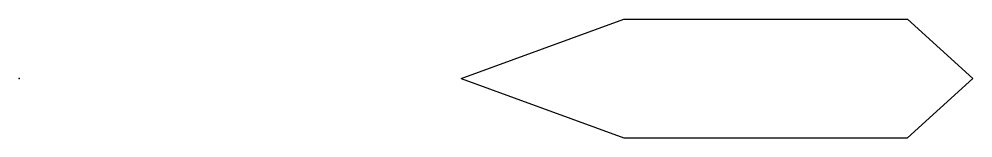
# Model space of a CAD drawing. Header units: millimetres. Extents: x 0 to 1603, y -100 to 100.
import ezdxf

# ---------------------------------------------------------------- set-up
doc = ezdxf.new("R2010")
doc.units = ezdxf.units.MM
doc.header["$MEASUREMENT"] = 0

msp = doc.modelspace()

# ---------------------------------------------------------------- linework, layer by layer
for p, q in [((743, 0), (1016.4, 100)), ((1016.4, 100), (1493, 100)), ((1493, 100), (1603, 0)), ((743, 0), (1016.4, -100)), ((1493, -100), (1603, 0)), ((1016.4, -100), (1493, -100))]:
    msp.add_line(p, q)
msp.add_point((0, 0))

doc.saveas('drawing.dxf')
